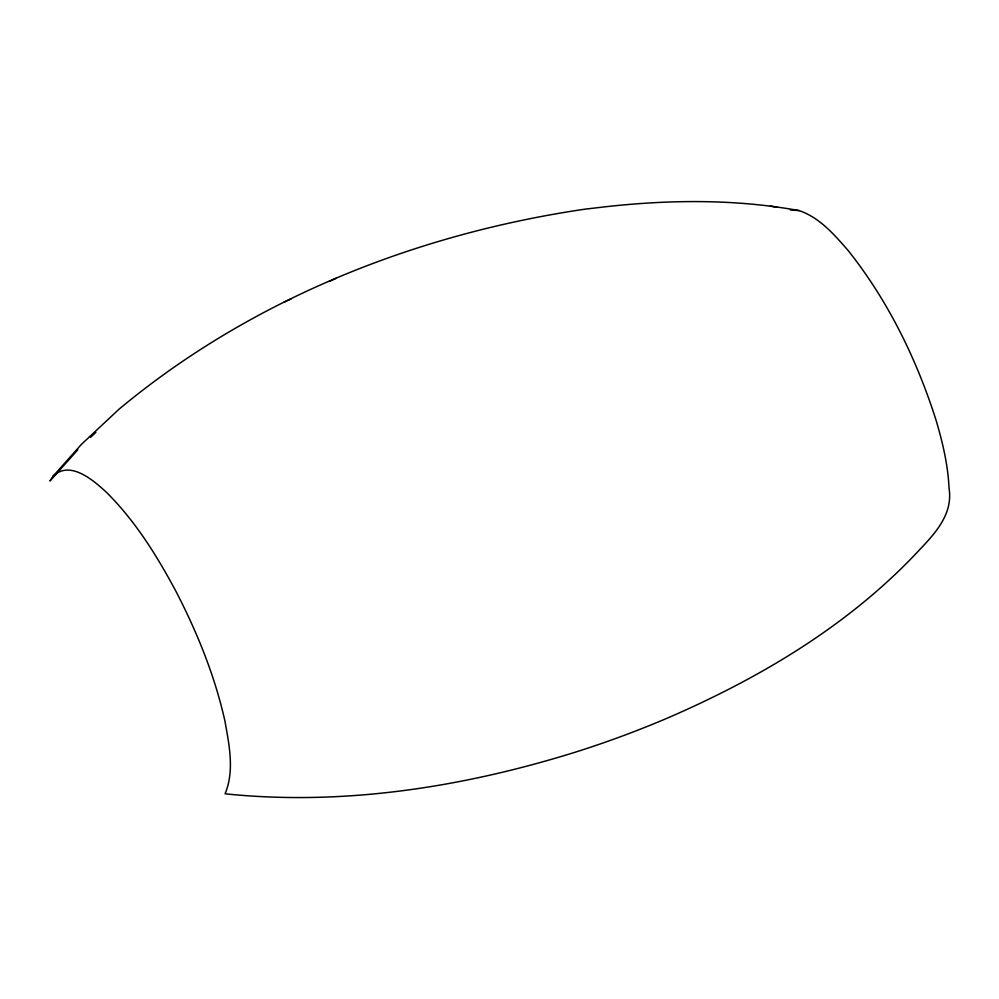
<?xml version="1.0" encoding="UTF-8"?>
<svg xmlns="http://www.w3.org/2000/svg" width="999" height="999" viewBox="0 0 999 999"><rect width="100%" height="100%" fill="white"/><g stroke="black" fill="none" stroke-linecap="round" stroke-linejoin="round"><path stroke-width="1.5" d="M53.072 476.223C70.005 459.84 93.207 480.182 106.219 492.107C135.202 520.766 156.93 555.794 176.049 591.533C197.265 632.554 214.785 675.761 224.9 720.903C229.158 744.655 234.69 770.654 225.087 793.805C343.156 806.068 462.712 787.262 575.499 752.122A1149.724 978.196 27.1 0 0 668.581 717.594C759.964 677.921 847.864 625.774 916.682 552.834C933.59 534.989 953.396 515.184 949.05 488.311C948.026 465.01 942.581 442.17 935.963 419.892C916.52 358.953 887.849 300.312 847.851 250.162C834.153 234.478 819.505 217.532 799.2 210.602C731.156 198.202 661.326 199.738 592.907 208.254L585.327 209.116C416.446 233.841 250.861 299.375 119.068 409.165L81.344 444.43L53.072 476.223L49.95 480.994L77.872 449.725M90.497 437.425L95.892 432.33M284.128 302.123L291.046 298.976M329.195 281.481L336.213 278.284M790.334 209.952L799.2 210.602M770.329 206.119L776.897 207.143"/></g></svg>
